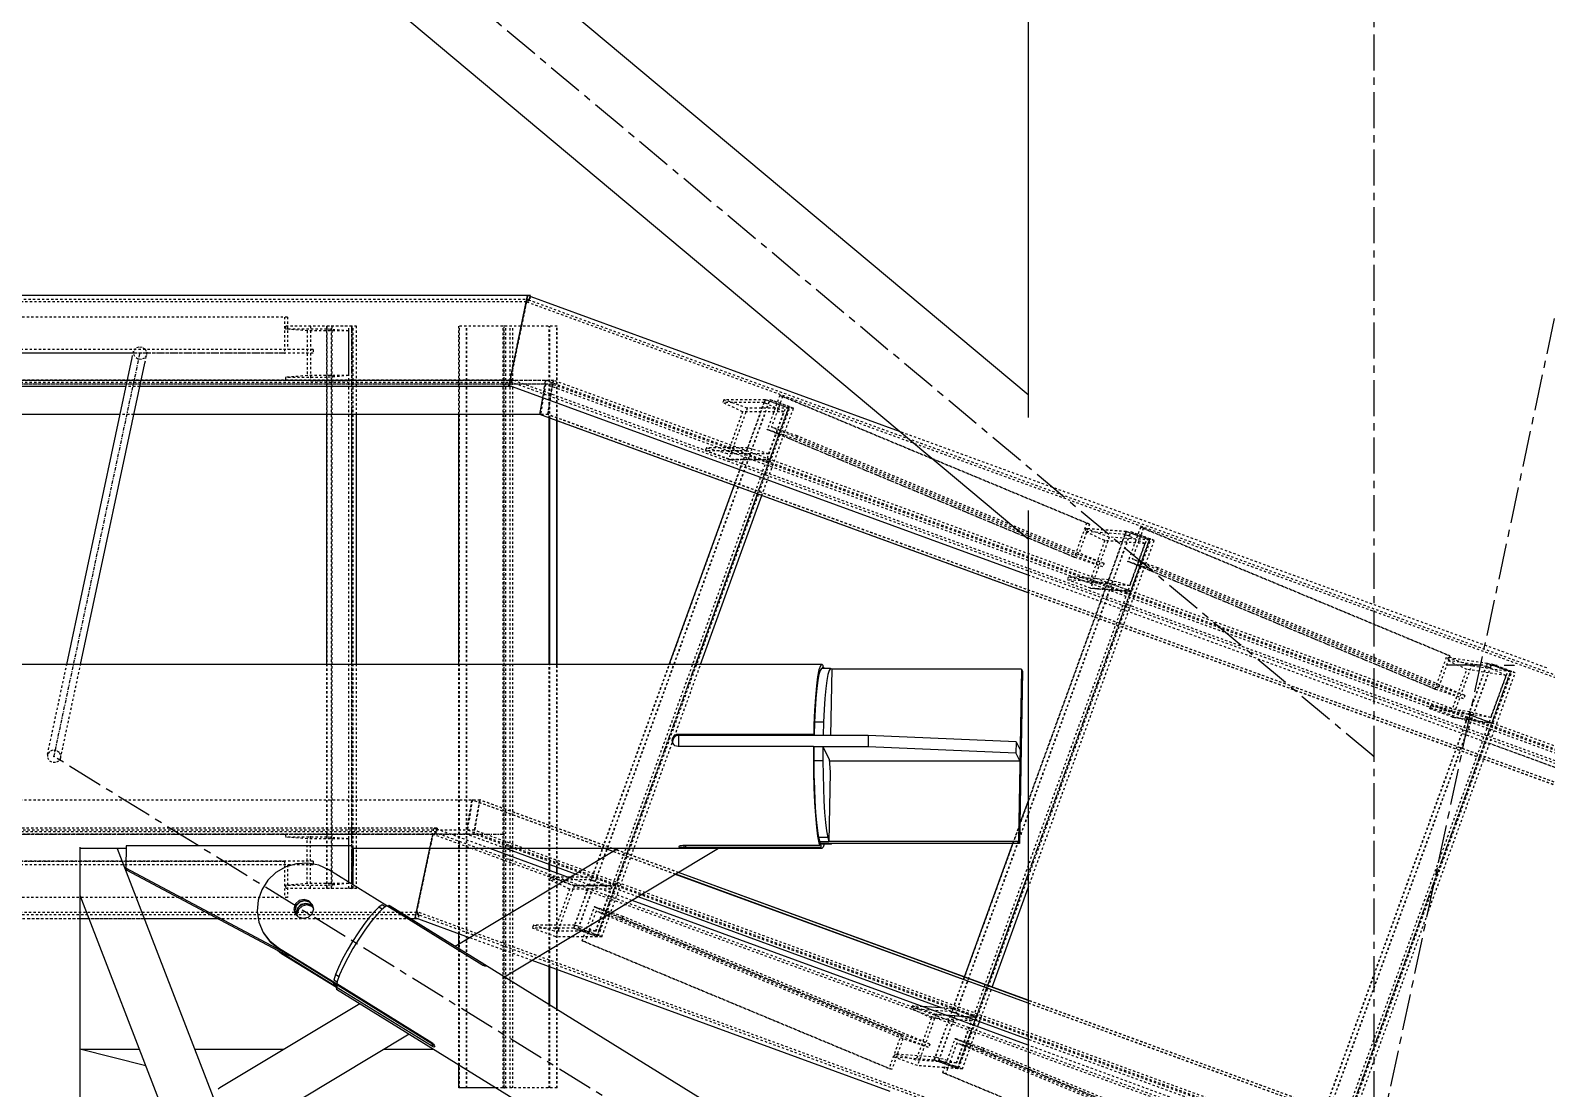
# Model space of a CAD drawing. Header units: millimetres. Extents: x 5143 to 30813, y 232 to 21408.
# Drawn here: x 11543.8 to 11878.1, y 17397 to 17630.4 of the extents above; entities that cross this region are included whole.
import ezdxf

# ---------------------------------------------------------------- set-up
doc = ezdxf.new("R2010")
doc.units = ezdxf.units.MM
doc.header["$LTSCALE"] = 0.25
for name, pattern in [('CENTER', [50.8, 31.75, -6.35, 6.35, -6.35]), ('XKITLINE00', [0]), ('XKITLINE02', [4, 2, -2]), ('XKITLINE03', [6, 3, -1, 1, -1])]:
    doc.linetypes.add(name, pattern=pattern)

msp = doc.modelspace()

# ---------------------------------------------------------------- linework, layer by layer
at = {"color": 8, "linetype": 'CENTER'}
for p, q in [((11840, 17470.27), (10096.38, 18930.27)), ((12015, 18200.27), (11840, 17380.27)), ((11840, 17654.86), (11840, 16010.75)), ((11856.09, 17490.51), (11870.92, 17490.38)), ((11840, 17290.27), (11549.01, 17470.27))]:
    msp.add_line(p, q, dxfattribs=at)
at = {"color": 8, "linetype": 'XKITLINE00'}
for p, q in [((11763.8, 17549.97), (10139.31, 18910.22)), ((11763.8, 17518.19), (10108.48, 18904.26)), ((11763.8, 17654.86), (11763.8, 17544.98)), ((11763.8, 17524.52), (11763.8, 17238.51)), ((11718.3, 17490.57), (10454.11, 17490.57)), ((11717.98, 17490.27), (11717.67, 17489.35)), ((11718.3, 17490.57), (11717.98, 17490.27)), ((11718.5, 17490.38), (11718.3, 17490.57)), ((11718.5, 17490.38), (11718.49, 17489.65)), ((11717.38, 17487.86), (11717.12, 17485.83)), ((11717.41, 17487.02), (11717.18, 17485.24)), ((11717.67, 17489.35), (11717.38, 17487.86)), ((11717.66, 17488.37), (11717.41, 17487.02)), ((11717.93, 17489.25), (11717.66, 17488.37)), ((11718.21, 17489.65), (11717.93, 17489.25)), ((11720.21, 17489.65), (11718.21, 17489.65)), ((11718.74, 17489.91), (11718.49, 17489.91)), ((11718.74, 17489.91), (11718.74, 17489.65)), ((11718.74, 17489.91), (11718.83, 17489.65)), ((11719.4, 17487.02), (11719.17, 17485.24)), ((11719.66, 17488.37), (11719.4, 17487.02)), ((11719.93, 17489.25), (11719.66, 17488.37)), ((11720.21, 17489.65), (11719.93, 17489.25)), ((11720.49, 17489.55), (11720.21, 17489.65)), ((11720.49, 17489.55), (11720.25, 17474.88)), ((11762.31, 17489.5), (11720.49, 17489.5)), ((11762.31, 17489.5), (11761.7, 17451.49)), ((11762.54, 17489.06), (11761.92, 17451.05)), ((11762.31, 17489.5), (11762.54, 17489.06)), ((11717.12, 17485.83), (11716.89, 17483.32)), ((11717.18, 17485.24), (11716.98, 17483.08)), ((11719.17, 17485.24), (11718.97, 17483.08)), ((11716.7, 17480.42), (11716.57, 17477.22)), ((11716.81, 17480.59), (11716.68, 17477.83)), ((11716.89, 17483.32), (11716.7, 17480.42)), ((11716.98, 17483.08), (11716.81, 17480.59)), ((11718.8, 17480.59), (11718.67, 17477.83)), ((11718.97, 17483.08), (11718.8, 17480.59)), ((11716.57, 17477.22), (11716.52, 17475.13)), ((11716.68, 17477.83), (11716.59, 17474.89)), ((11718.67, 17477.83), (11716.68, 17477.83)), ((11718.67, 17477.83), (11718.58, 17474.89)), ((11685.32, 17474.16), (11685.26, 17473.8)), ((11685.26, 17473.8), (11685.31, 17473.47)), ((11685.46, 17474.47), (11685.32, 17474.16)), ((11685.42, 17473.95), (11685.37, 17473.59)), ((11685.37, 17473.59), (11685.41, 17473.27)), ((11685.57, 17474.27), (11685.42, 17473.95)), ((11685.68, 17474.75), (11685.46, 17474.47)), ((11685.79, 17474.54), (11685.57, 17474.27)), ((11685.96, 17474.95), (11685.68, 17474.75)), ((11686.07, 17474.75), (11685.79, 17474.54)), ((11686.29, 17475.08), (11685.96, 17474.95)), ((11686.4, 17474.88), (11686.07, 17474.75)), ((11686.64, 17475.13), (11686.29, 17475.08)), ((11686.29, 17475.08), (11686.4, 17474.88)), ((11686.75, 17474.92), (11686.4, 17474.88)), ((11686.64, 17475.13), (11686.75, 17474.92)), ((11716.52, 17475.13), (11686.64, 17475.13)), ((11686.72, 17474.88), (11686.68, 17472.47)), ((11718.58, 17474.88), (11686.72, 17474.88)), ((11716.59, 17474.92), (11686.75, 17474.92)), ((11688.38, 17474.92), (11688.38, 17474.88)), ((11716.52, 17475.13), (11716.59, 17474.98)), ((11716.59, 17474.89), (11716.59, 17474.88)), ((11718.58, 17474.89), (11716.59, 17474.89)), ((11718.58, 17474.89), (11718.59, 17474.88)), ((11728.55, 17474.88), (11718.59, 17474.88)), ((11728.55, 17474.88), (11728.51, 17472.42)), ((11761.13, 17473.47), (11728.55, 17474.88)), ((11685.31, 17473.47), (11685.44, 17473.15)), ((11685.41, 17473.27), (11685.49, 17473.08)), ((11685.44, 17473.15), (11685.65, 17472.87)), ((11685.93, 17472.65), (11685.65, 17472.87)), ((11686.25, 17472.52), (11685.93, 17472.65)), ((11686.6, 17472.47), (11686.25, 17472.52)), ((11716.47, 17472.47), (11686.6, 17472.47)), ((11716.47, 17472.47), (11716.46, 17470.27)), ((11716.46, 17470.27), (11716.49, 17466.75)), ((11716.47, 17472.47), (11716.55, 17472.32)), ((11716.55, 17472.42), (11716.5, 17472.42)), ((11716.55, 17472.43), (11716.54, 17469.32)), ((11718.54, 17472.43), (11716.55, 17472.43)), ((11718.54, 17472.43), (11718.53, 17469.32)), ((11718.54, 17472.43), (11719.94, 17469.7)), ((11728.51, 17472.42), (11718.55, 17472.42)), ((11761.09, 17471.01), (11728.51, 17472.42)), ((11761.13, 17473.47), (11761.09, 17471.01)), ((11761.09, 17471.01), (11761.99, 17469.26)), ((11761.13, 17473.47), (11762.03, 17471.72)), ((11762.03, 17471.72), (11761.99, 17469.26)), ((11718.53, 17469.32), (11716.54, 17469.32)), ((11716.54, 17469.32), (11716.58, 17466.24)), ((11718.53, 17469.32), (11718.57, 17466.24)), ((11720.12, 17466.8), (11719.87, 17451.43)), ((11719.94, 17469.7), (11720.12, 17466.8)), ((11761.99, 17469.26), (11719.96, 17469.26)), ((11716.49, 17466.75), (11716.57, 17463.33)), ((11716.58, 17466.24), (11716.66, 17463.27)), ((11718.57, 17466.24), (11718.65, 17463.27)), ((11716.57, 17463.33), (11716.7, 17460.12)), ((11716.66, 17463.27), (11716.78, 17460.47)), ((11716.7, 17460.12), (11716.89, 17457.23)), ((11716.78, 17460.47), (11716.94, 17457.93)), ((11718.65, 17463.27), (11718.77, 17460.47)), ((11718.77, 17460.47), (11718.93, 17457.93)), ((11716.89, 17457.23), (11717.12, 17454.72)), ((11716.94, 17457.93), (11717.14, 17455.7)), ((11718.93, 17457.93), (11719.13, 17455.7)), ((11717.12, 17454.72), (11717.38, 17452.69)), ((11717.14, 17455.7), (11717.36, 17453.84)), ((11717.36, 17453.84), (11717.61, 17452.41)), ((11719.13, 17455.7), (11719.36, 17453.84)), ((11719.36, 17453.84), (11719.61, 17452.41)), ((11554.71, 17450.24), (11554.71, 17310.57)), ((11564.93, 17450.55), (11564.85, 17445.63)), ((11614.72, 17450.55), (11564.93, 17450.55)), ((11614.72, 17450.55), (11614.59, 17442.17)), ((11614.72, 17450.55), (11614.99, 17450.02)), ((11686.77, 17450.38), (11686.76, 17450.28)), ((11686.83, 17450.25), (11686.76, 17450.28)), ((11686.88, 17450.46), (11686.77, 17450.38)), ((11687, 17450.23), (11686.83, 17450.25)), ((11687.07, 17450.54), (11686.88, 17450.46)), ((11687.24, 17450.2), (11687, 17450.23)), ((11687.33, 17450.59), (11687.07, 17450.54)), ((11687.54, 17450.18), (11687.24, 17450.2)), ((11687.64, 17450.63), (11687.33, 17450.59)), ((11687.87, 17450.17), (11687.54, 17450.18)), ((11687.98, 17450.64), (11687.64, 17450.63)), ((11687.88, 17450.64), (11687.87, 17450.17)), ((11688.22, 17450.17), (11687.87, 17450.17)), ((11717.86, 17450.64), (11687.98, 17450.64)), ((11688.23, 17450.64), (11688.22, 17450.17)), ((11718.1, 17450.17), (11688.22, 17450.17)), ((11717.38, 17452.69), (11717.67, 17451.2)), ((11719.61, 17452.41), (11717.61, 17452.41)), ((11717.61, 17452.41), (11717.88, 17451.43)), ((11717.67, 17451.2), (11717.86, 17450.64)), ((11717.87, 17451.46), (11717.86, 17450.64)), ((11761.92, 17451.05), (11717.87, 17451.05)), ((11719.87, 17451.43), (11717.88, 17451.43)), ((11718.11, 17451.05), (11718.1, 17451)), ((11720.1, 17451), (11718.1, 17451)), ((11718.4, 17450.91), (11718.1, 17451)), ((11718.11, 17450.99), (11718.1, 17450.17)), ((11718.3, 17449.97), (11718.1, 17450.17)), ((11718.62, 17450.28), (11718.3, 17449.97)), ((11720.39, 17450.91), (11718.4, 17450.91)), ((11718.83, 17450.91), (11718.62, 17450.28)), ((11719.61, 17452.41), (11719.87, 17451.43)), ((11761.7, 17451.49), (11719.87, 17451.49)), ((11720.1, 17451.05), (11720.1, 17451)), ((11720.39, 17450.91), (11720.1, 17451)), ((11720.49, 17451.05), (11720.39, 17450.91)), ((11761.7, 17451.49), (11761.92, 17451.05)), ((11564.92, 17449.97), (11554.71, 17449.97)), ((11562.95, 17449.97), (11584.11, 17395.13)), ((11604.95, 17446.75), (11602.48, 17446.63)), ((11607.37, 17446.29), (11604.95, 17446.75)), ((11614.99, 17450.02), (11614.86, 17442)), ((11718.3, 17449.97), (11614.99, 17449.97)), ((11673.4, 17449.97), (11637.43, 17428.38)), ((11695.55, 17449.97), (11648.34, 17421.64)), ((11564.85, 17445.63), (11565.12, 17445.1)), ((11599.27, 17427.34), (11564.85, 17445.63)), ((11599.54, 17426.82), (11565.12, 17445.1)), ((11597.95, 17444.69), (11596.16, 17442.98)), ((11600.1, 17445.93), (11597.95, 17444.69)), ((11602.48, 17446.63), (11600.1, 17445.93)), ((11609.6, 17445.26), (11607.37, 17446.29)), ((11622.42, 17437.33), (11609.6, 17445.26)), ((11594.82, 17440.9), (11594.02, 17438.58)), ((11596.16, 17442.98), (11594.82, 17440.9)), ((11554.71, 17439.69), (11573.32, 17391.48)), ((11594.02, 17438.58), (11593.81, 17436.14)), ((11602.26, 17437.75), (11601.92, 17436.7)), ((11601.92, 17436.7), (11602.16, 17435.64)), ((11602.39, 17437.49), (11602.05, 17436.44)), ((11602.4, 17437.35), (11602.1, 17436.29)), ((11603.08, 17438.5), (11602.26, 17437.75)), ((11602.67, 17436.82), (11602.36, 17435.77)), ((11603.21, 17438.24), (11602.39, 17437.49)), ((11603.2, 17438.12), (11602.4, 17437.35)), ((11602.75, 17436.79), (11602.41, 17435.74)), ((11603.46, 17437.6), (11602.67, 17436.82)), ((11603.57, 17437.54), (11602.75, 17436.79)), ((11603.7, 17437.28), (11602.88, 17436.53)), ((11604.16, 17438.75), (11603.08, 17438.5)), ((11604.27, 17438.41), (11603.2, 17438.12)), ((11604.29, 17438.49), (11603.21, 17438.24)), ((11604.54, 17437.88), (11603.46, 17437.6)), ((11604.65, 17437.79), (11603.57, 17437.54)), ((11604.78, 17437.53), (11603.7, 17437.28)), ((11605.22, 17438.44), (11604.16, 17438.75)), ((11605.34, 17438.12), (11604.27, 17438.41)), ((11605.35, 17438.18), (11604.29, 17438.49)), ((11605.61, 17437.6), (11604.54, 17437.88)), ((11605.71, 17437.48), (11604.65, 17437.79)), ((11605.84, 17437.22), (11604.78, 17437.53)), ((11605.22, 17438.44), (11605.96, 17437.64)), ((11605.34, 17438.12), (11606, 17437.45)), ((11605.35, 17438.18), (11606, 17437.48)), ((11605.61, 17437.6), (11606.08, 17437.13)), ((11605.71, 17437.48), (11606.09, 17437.07)), ((11605.84, 17437.22), (11606.12, 17436.91)), ((11605.96, 17437.64), (11606.2, 17436.57)), ((11620.63, 17437.04), (11619.67, 17436.12)), ((11621.37, 17437.54), (11620.63, 17437.04)), ((11621.36, 17436.59), (11620.63, 17437.04)), ((11622.08, 17437.18), (11621.19, 17436.45)), ((11622.02, 17437.14), (11621.37, 17437.54)), ((11622.4, 17437.32), (11622.08, 17437.18)), ((11643.35, 17424.35), (11622.4, 17437.32)), ((11622.42, 17437.33), (11622.41, 17437.31)), ((11622.42, 17437.33), (11622.44, 17437.29)), ((11622.8, 17437.41), (11622.64, 17437.17)), ((11643.76, 17424.45), (11622.8, 17437.41)), ((11623.09, 17437.26), (11622.8, 17437.41)), ((11742.92, 17363.13), (11623.09, 17437.26)), ((11593.81, 17436.14), (11594.19, 17433.73)), ((11594.19, 17433.73), (11595.14, 17431.49)), ((11602.05, 17436.44), (11602.26, 17435.53)), ((11602.1, 17436.29), (11602.3, 17435.48)), ((11602.16, 17435.64), (11602.9, 17434.84)), ((11602.36, 17435.77), (11602.49, 17435.28)), ((11602.41, 17435.74), (11602.52, 17435.25)), ((11602.88, 17436.53), (11602.55, 17435.48)), ((11602.55, 17435.48), (11602.62, 17435.14)), ((11603.96, 17434.52), (11602.9, 17434.84)), ((11605.04, 17434.77), (11603.96, 17434.52)), ((11605.86, 17435.52), (11605.04, 17434.77)), ((11606.2, 17436.57), (11605.86, 17435.52)), ((11618.55, 17434.84), (11617.32, 17433.24)), ((11618.87, 17433.79), (11617.55, 17432)), ((11619.67, 17436.12), (11618.55, 17434.84)), ((11620.1, 17435.3), (11618.87, 17433.79)), ((11621.19, 17436.45), (11620.1, 17435.3)), ((11595.14, 17431.49), (11595.27, 17431.23)), ((11595.14, 17431.49), (11596.61, 17429.55)), ((11595.27, 17431.23), (11596.75, 17429.28)), ((11616.05, 17431.42), (11614.79, 17429.46)), ((11617.32, 17433.24), (11616.05, 17431.42)), ((11617.55, 17432), (11616.22, 17430.01)), ((11596.61, 17429.55), (11596.75, 17429.28)), ((11598.52, 17428.02), (11596.61, 17429.55)), ((11598.65, 17427.76), (11596.75, 17429.28)), ((11599.14, 17426.79), (11598.3, 17427.48)), ((11598.52, 17428.02), (11598.65, 17427.76)), ((11611.34, 17420.08), (11598.52, 17428.02)), ((11632.43, 17406.86), (11598.65, 17427.76)), ((11599.01, 17427.06), (11598.87, 17427.17)), ((11599.01, 17427.06), (11599.14, 17426.79)), ((11610.66, 17419.85), (11599.01, 17427.06)), ((11611.27, 17419.3), (11599.14, 17426.79)), ((11599.27, 17427.34), (11599.54, 17426.82)), ((11599.42, 17427.28), (11599.27, 17427.34)), ((11601.27, 17426.14), (11599.54, 17426.82)), ((11613.61, 17427.46), (11612.56, 17425.52)), ((11614.79, 17429.46), (11613.61, 17427.46)), ((11614.93, 17427.92), (11613.76, 17425.84)), ((11616.22, 17430.01), (11614.93, 17427.92)), ((11611.7, 17423.73), (11611.07, 17422.18)), ((11612.56, 17425.52), (11611.7, 17423.73)), ((11612.76, 17423.88), (11611.98, 17422.12)), ((11613.76, 17425.84), (11612.76, 17423.88)), ((11643.59, 17424.22), (11643.35, 17424.35)), ((11643.82, 17424.12), (11643.59, 17424.22)), ((11643.75, 17424.44), (11643.61, 17424.21)), ((11643.97, 17424.32), (11643.76, 17424.45)), ((11644.03, 17424.04), (11643.82, 17424.12)), ((11643.97, 17424.31), (11643.84, 17424.11)), ((11644.15, 17424.2), (11643.97, 17424.32)), ((11644.2, 17424.01), (11644.03, 17424.04)), ((11644.28, 17424.12), (11644.15, 17424.2)), ((11644.3, 17424.01), (11644.2, 17424.01)), ((11644.33, 17424.09), (11644.28, 17424.12)), ((11644.34, 17424.07), (11644.3, 17424.01)), ((11610.65, 17420.32), (11610.61, 17420.26)), ((11610.61, 17420.26), (11610.62, 17419.98)), ((11611.44, 17419.74), (11610.61, 17420.26)), ((11610.62, 17419.98), (11610.68, 17419.78)), ((11611.32, 17419.55), (11610.62, 17419.98)), ((11611.07, 17422.18), (11610.7, 17420.94)), ((11611.43, 17420.49), (11610.7, 17420.94)), ((11611.83, 17421.71), (11611.07, 17422.18)), ((11611.37, 17420.12), (11611.34, 17420.08)), ((11611.34, 17420.08), (11611.41, 17419.96)), ((11611.47, 17420.67), (11611.35, 17420.13)), ((11632.31, 17407.16), (11611.35, 17420.13)), ((11611.44, 17420.07), (11611.41, 17419.96)), ((11611.98, 17422.12), (11611.47, 17420.67)), ((11610.68, 17419.78), (11610.79, 17419.65)), ((11611.26, 17419.36), (11610.79, 17419.65)), ((11611.49, 17419.8), (11611.25, 17419.44)), ((11611.25, 17419.44), (11611.31, 17418.93)), ((11632.21, 17406.48), (11611.25, 17419.44)), ((11731.14, 17344.8), (11611.31, 17418.93)), ((11632.36, 17407), (11611.41, 17419.96)), ((11611.49, 17419.8), (11611.44, 17419.74)), ((11616.41, 17415.77), (11585.55, 17397.24)), ((11627.32, 17409.02), (11593.77, 17388.88)), ((11632.48, 17406.9), (11632.21, 17406.48)), ((11632.52, 17407.01), (11632.31, 17407.16)), ((11632.4, 17407.1), (11632.36, 17407)), ((11632.36, 17407), (11632.43, 17406.86)), ((11632.53, 17407.01), (11632.43, 17406.86)), ((11632.7, 17406.77), (11632.43, 17406.35)), ((11632.48, 17406.9), (11632.46, 17406.9)), ((11632.7, 17406.77), (11632.48, 17406.9)), ((11632.71, 17406.83), (11632.52, 17407.01)), ((11632.79, 17406.73), (11632.7, 17406.77)), ((11632.71, 17406.83), (11632.85, 17406.64)), ((11632.85, 17406.64), (11632.93, 17406.47)), ((11569.24, 17402.04), (11554.71, 17405.76)), ((11567.84, 17405.67), (11555.03, 17405.67)), ((11599.6, 17405.67), (11580.05, 17405.67)), ((11632.73, 17405.67), (11621.75, 17405.67)), ((11632.43, 17406.35), (11632.21, 17406.48)), ((11632.62, 17406.26), (11632.43, 17406.35)), ((11632.77, 17406.21), (11632.62, 17406.26)), ((11632.85, 17406.22), (11632.77, 17406.21)), ((11632.88, 17406.23), (11632.85, 17406.22)), ((11632.94, 17406.33), (11632.88, 17406.23)), ((11632.93, 17406.47), (11632.94, 17406.33)), ((11585.55, 17397.24), (11585.2, 17396.93))]:
    msp.add_line(p, q, dxfattribs=at)
at = {"color": 7, "linetype": 'XKITLINE00'}
for p, q in [((11653.38, 17571.87), (10481.36, 17571.87)), ((11653.41, 17571.88), (11649.3, 17552.09)), ((11651.26, 17561.52), (11653.38, 17571.87)), ((11653.41, 17571.87), (11653.38, 17571.87)), ((11735.47, 17541.91), (11653.41, 17571.88)), ((11654.04, 17571.87), (11653.43, 17571.87)), ((11653.99, 17571.67), (11654.04, 17571.87)), ((11551.82, 17490.57), (11566.24, 17558.15)), ((11554.86, 17490.57), (11569.04, 17557.01)), ((11564.9, 17551.87), (11276.97, 17551.87)), ((11649.89, 17551.87), (11567.94, 17551.87)), ((11649.28, 17551.87), (11649.32, 17552.08)), ((11763.8, 17510.27), (11649.3, 17552.09)), ((11656.16, 17545.64), (11656.76, 17549.36)), ((11563.58, 17545.67), (11275.65, 17545.67)), ((11656.17, 17545.67), (11566.62, 17545.67)), ((11609.16, 17490.57), (11609.16, 17545.67)), ((11614.64, 17490.57), (11614.64, 17545.67)), ((11615.73, 17490.57), (11615.73, 17545.67)), ((11638.29, 17490.57), (11638.29, 17545.67)), ((11763.8, 17506.33), (11656.16, 17545.64)), ((11658.21, 17490.57), (11658.21, 17544.89)), ((11658.3, 17490.57), (11658.3, 17544.86)), ((11659.85, 17490.57), (11659.85, 17544.29)), ((11659.94, 17490.57), (11659.94, 17544.26)), ((11684.66, 17490.57), (11698.95, 17530.01)), ((11690.49, 17490.57), (11704.1, 17528.13)), ((11691.58, 17490.57), (11705.06, 17527.78)), ((11761.99, 17455.39), (11763.8, 17460.35)), ((11749.75, 17421.66), (11760.42, 17451.05)), ((11628.63, 17434.71), (11631.86, 17449.97)), ((11631.28, 17447.23), (11631.85, 17449.97)), ((11662.7, 17443.55), (11645.12, 17449.97)), ((11664.02, 17444.34), (11648.61, 17449.97)), ((11672.28, 17449.3), (11670.45, 17449.97)), ((11672.31, 17449.32), (11670.52, 17449.97)), ((11672.94, 17449.7), (11672.19, 17449.97)), ((11672.97, 17449.72), (11672.26, 17449.97)), ((11658.21, 17445.19), (11658.21, 17446.47)), ((11658.3, 17445.16), (11658.3, 17446.43)), ((11659.85, 17444.59), (11659.85, 17445.87)), ((11659.94, 17444.56), (11659.94, 17445.83)), ((11662.93, 17443.69), (11662.33, 17443.69)), ((11763.8, 17415.86), (11686.05, 17444.27)), ((11763.8, 17415.89), (11686.08, 17444.29)), ((11763.8, 17416.5), (11686.71, 17444.67)), ((11763.8, 17416.53), (11686.74, 17444.68)), ((11754.89, 17419.78), (11763.8, 17444.3)), ((11755.86, 17419.43), (11763.8, 17441.29)), ((11763.8, 17406.6), (11676.47, 17438.52)), ((11744.9, 17414.78), (11677.79, 17439.31)), ((11556.72, 17434.47), (11554.71, 17434.47)), ((11585.12, 17434.47), (11568.93, 17434.47)), ((11629.27, 17434.47), (11627.59, 17434.47)), ((11628.62, 17434.47), (11628.66, 17434.7)), ((11640.65, 17430.32), (11628.63, 17434.71)), ((11638.29, 17428.9), (11638.29, 17431.18)), ((11733.38, 17396.42), (11654.42, 17425.28)), ((11658.21, 17415.53), (11658.21, 17423.9)), ((11658.3, 17415.48), (11658.3, 17423.87)), ((11659.85, 17414.52), (11659.85, 17423.3)), ((11659.94, 17414.47), (11659.94, 17423.27)), ((11745.41, 17414.75), (11740.52, 17415.11)), ((11750.56, 17412.87), (11745.67, 17413.23)), ((11763.8, 17407.88), (11750.51, 17412.73)), ((11751.71, 17411.02), (11752.12, 17412.15)), ((11751.71, 17411.02), (11752.12, 17412.15)), ((11752.67, 17410.67), (11753.08, 17411.79)), ((11638.29, 17397.18), (11638.29, 17402.24)), ((11646.46, 17397.18), (11638.29, 17397.18))]:
    msp.add_line(p, q, dxfattribs=at)
at = {"color": 3, "linetype": 'XKITLINE02'}
for p, q in [((11653.17, 17570.49), (10481.46, 17570.49)), ((11653.86, 17571.02), (10482.26, 17571.02)), ((11653.17, 17570.49), (11649.64, 17553.26)), ((11653.2, 17570.49), (11649.65, 17553.43)), ((11653.86, 17571.02), (11653.17, 17570.49)), ((11653.84, 17570.82), (11653.2, 17570.49)), ((11907.41, 17477.64), (11653.2, 17570.49)), ((11653.43, 17571.87), (11653.38, 17571.87)), ((11653.43, 17571.87), (11653.41, 17571.87)), ((11654.02, 17571.66), (11653.84, 17570.82)), ((11907.74, 17478.08), (11653.84, 17570.82)), ((11653.86, 17571.02), (11653.99, 17571.67)), ((11600.49, 17567.16), (11512.32, 17567.16)), ((11599.86, 17567.16), (11599.86, 17559.16)), ((11600.49, 17567.16), (11600.49, 17559.96)), ((11614.64, 17565.17), (11600.07, 17565.17)), ((11600.07, 17565.17), (11600.07, 17564.49)), ((11604.85, 17564.11), (11600.07, 17564.49)), ((11609.16, 17564.49), (11600.07, 17564.49)), ((11604.85, 17564.11), (11604.85, 17554.24)), ((11613.94, 17564.11), (11604.85, 17564.11)), ((11605.55, 17565.17), (11605.55, 17553.17)), ((11609.16, 17545.67), (11609.16, 17565.17)), ((11615.73, 17565.17), (11609.16, 17565.17)), ((11609.16, 17565.17), (11609.16, 17564.49)), ((11613.94, 17564.11), (11609.16, 17564.49)), ((11609.23, 17441.17), (11609.23, 17565.17)), ((11610.19, 17441.17), (11610.19, 17565.17)), ((11610.26, 17565.17), (11610.26, 17441.17)), ((11613.94, 17564.11), (11613.94, 17554.24)), ((11614.04, 17441.17), (11614.04, 17565.17)), ((11614.64, 17545.67), (11614.64, 17565.17)), ((11614.64, 17565.17), (11614.64, 17553.17)), ((11614.94, 17441.17), (11614.94, 17565.17)), ((11615.73, 17545.67), (11615.73, 17565.17)), ((11659.94, 17565.17), (11638.29, 17565.17)), ((11638.29, 17545.67), (11638.29, 17565.17)), ((11638.38, 17397.18), (11638.38, 17565.17)), ((11639.93, 17397.18), (11639.93, 17565.17)), ((11640.02, 17397.18), (11640.02, 17565.17)), ((11648.02, 17397.18), (11648.02, 17565.17)), ((11648.66, 17397.18), (11648.66, 17565.17)), ((11649.56, 17397.18), (11649.56, 17565.17)), ((11650.21, 17397.18), (11650.21, 17565.17)), ((11658.21, 17544.89), (11658.21, 17565.17)), ((11658.3, 17544.86), (11658.3, 17565.17)), ((11659.85, 17544.29), (11659.85, 17565.17)), ((11659.94, 17544.26), (11659.94, 17565.17)), ((11567.68, 17560.54), (11566.99, 17560.24)), ((11568.45, 17560.47), (11567.68, 17560.54)), ((11569.1, 17560.05), (11568.45, 17560.47)), ((11649.32, 17552.08), (11651.26, 17561.52)), ((11606.14, 17559.16), (11512.32, 17559.16)), ((11566.76, 17559.16), (11512.32, 17559.16)), ((11606.14, 17559.96), (11512.95, 17559.96)), ((11566.24, 17558.15), (11566.56, 17559.66)), ((11566.56, 17559.66), (11566.52, 17558.95)), ((11566.52, 17558.95), (11566.86, 17558.3)), ((11566.99, 17560.24), (11566.56, 17559.66)), ((11567.51, 17557.88), (11566.86, 17558.3)), ((11568.28, 17557.81), (11567.51, 17557.88)), ((11568.97, 17558.11), (11568.28, 17557.81)), ((11569.4, 17558.69), (11568.97, 17558.11)), ((11569.04, 17557.01), (11569.4, 17558.69)), ((11569.1, 17560.05), (11569.45, 17559.4)), ((11569.45, 17559.4), (11569.4, 17558.69)), ((11606.14, 17559.96), (11606.14, 17559.16)), ((11604.85, 17554.24), (11600.07, 17553.85)), ((11600.07, 17553.85), (11600.07, 17553.17)), ((11609.16, 17553.85), (11600.07, 17553.85)), ((11613.94, 17554.24), (11604.85, 17554.24)), ((11613.94, 17554.24), (11609.16, 17553.85)), ((11609.16, 17553.85), (11609.16, 17553.17)), ((11567.94, 17551.87), (10481.36, 17551.87)), ((11649.64, 17553.26), (10481.46, 17553.26)), ((11650.11, 17552.72), (10482.26, 17552.72)), ((11659.14, 17553.17), (10492, 17553.17)), ((11657.38, 17553.17), (10492, 17553.17)), ((11658.89, 17552.32), (10492.13, 17552.32)), ((11657.24, 17552.32), (10492.13, 17552.32)), ((11567.94, 17551.87), (11564.9, 17551.87)), ((11614.64, 17553.17), (11600.07, 17553.17)), ((11649.64, 17553.26), (11650.11, 17552.72)), ((11904.49, 17460.36), (11649.65, 17553.43)), ((11649.65, 17553.43), (11650.08, 17552.71)), ((11649.93, 17551.87), (11649.89, 17551.87)), ((11649.93, 17551.87), (11649.89, 17551.87)), ((11650.08, 17552.71), (11649.91, 17551.87)), ((11650.11, 17552.72), (11649.93, 17551.87)), ((11904.64, 17459.73), (11650.08, 17552.71)), ((11656.2, 17545.67), (11657.41, 17553.17)), ((11657.36, 17552.32), (11656.24, 17545.64)), ((11657.39, 17552.32), (11656.27, 17545.67)), ((11656.76, 17549.36), (11657.38, 17553.17)), ((11658.86, 17552.35), (11657.36, 17552.32)), ((11912.26, 17459.24), (11657.36, 17552.32)), ((11659.12, 17553.2), (11657.38, 17553.17)), ((11912.38, 17460.06), (11657.38, 17553.17)), ((11658.86, 17552.35), (11657.83, 17545.67)), ((11658.89, 17552.32), (11657.86, 17545.67)), ((11657.9, 17545.67), (11659.12, 17553.2)), ((11657.93, 17545.67), (11659.14, 17553.17)), ((11913.25, 17459.45), (11658.86, 17552.35)), ((11913.53, 17460.3), (11659.12, 17553.2)), ((11663.64, 17432.41), (11705.87, 17548.93)), ((11664.6, 17432.41), (11706.84, 17548.93)), ((11664.67, 17432.41), (11706.9, 17548.93)), ((11668.16, 17430.77), (11710.4, 17547.29)), ((11669.06, 17430.77), (11711.3, 17547.29)), ((11696.72, 17548.93), (11696.48, 17548.29)), ((11700.84, 17546.29), (11696.48, 17548.29)), ((11705.58, 17548.29), (11696.48, 17548.29)), ((11701.86, 17547.05), (11696.72, 17548.93)), ((11705.81, 17548.93), (11696.72, 17548.93)), ((11701.86, 17547.05), (11697.78, 17535.78)), ((11698.95, 17530.01), (11705.81, 17548.93)), ((11710.96, 17547.05), (11701.86, 17547.05)), ((11704.1, 17528.13), (11710.96, 17547.05)), ((11705.06, 17527.78), (11712.05, 17547.05)), ((11705.81, 17548.93), (11705.58, 17548.29)), ((11709.94, 17546.29), (11705.58, 17548.29)), ((11710.96, 17547.05), (11705.81, 17548.93)), ((11705.87, 17548.93), (11705.81, 17548.93)), ((11710.96, 17547.05), (11705.81, 17548.93)), ((11710.4, 17547.29), (11705.87, 17548.93)), ((11709.03, 17549.85), (11706.3, 17542.34)), ((11711.3, 17547.29), (11706.84, 17548.93)), ((11706.9, 17548.93), (11706.84, 17548.93)), ((11706.87, 17535.78), (11710.96, 17547.05)), ((11712.05, 17547.05), (11706.9, 17548.93)), ((11709.66, 17549.64), (11707.2, 17542.87)), ((11776.69, 17521.71), (11709.03, 17549.85)), ((11709.66, 17549.64), (11709.03, 17549.85)), ((11777.32, 17521.5), (11709.66, 17549.64)), ((11711.3, 17547.29), (11710.4, 17547.29)), ((11712.05, 17547.05), (11710.96, 17547.05)), ((11566.62, 17545.67), (11563.58, 17545.67)), ((11656.24, 17545.64), (11656.16, 17545.64)), ((11656.2, 17545.67), (11656.17, 17545.67)), ((11657.93, 17545.67), (11656.17, 17545.67)), ((11656.27, 17545.67), (11656.2, 17545.67)), ((11910.64, 17452.74), (11656.24, 17545.64)), ((11657.9, 17545.67), (11657.83, 17545.67)), ((11911.7, 17452.96), (11657.83, 17545.67)), ((11657.93, 17545.67), (11657.86, 17545.67)), ((11911.75, 17452.97), (11657.9, 17545.67)), ((11700.84, 17546.29), (11697.48, 17537.01)), ((11709.94, 17546.29), (11700.84, 17546.29)), ((11706.58, 17537.01), (11709.94, 17546.29)), ((11773.97, 17514.2), (11706.3, 17542.34)), ((11712.6, 17540.2), (11706.3, 17542.34)), ((11774.87, 17514.73), (11707.2, 17542.87)), ((11712.87, 17540.95), (11707.2, 17542.87)), ((11712.87, 17540.95), (11712.6, 17540.2)), ((11780.54, 17512.81), (11712.87, 17540.95)), ((11878.14, 17489.8), (11735.47, 17541.91)), ((11692.86, 17538.3), (11692.63, 17537.66)), ((11697.78, 17535.78), (11692.63, 17537.66)), ((11701.72, 17537.66), (11692.63, 17537.66)), ((11697.48, 17537.01), (11692.86, 17538.3)), ((11701.95, 17538.3), (11692.86, 17538.3)), ((11706.58, 17537.01), (11697.48, 17537.01)), ((11701.95, 17538.3), (11701.72, 17537.66)), ((11706.87, 17535.78), (11701.72, 17537.66)), ((11706.58, 17537.01), (11701.95, 17538.3)), ((11780.26, 17512.06), (11712.6, 17540.2)), ((11706.87, 17535.78), (11697.78, 17535.78)), ((11776.69, 17521.71), (11773.97, 17514.2)), ((11777.32, 17521.5), (11774.87, 17514.73)), ((11776.55, 17520.51), (11776.32, 17519.88)), ((11781.69, 17518.63), (11776.55, 17520.51)), ((11785.4, 17519.86), (11776.55, 17520.51)), ((11777.32, 17521.5), (11776.69, 17521.71)), ((11788.57, 17520.78), (11785.84, 17513.26)), ((11789.2, 17520.57), (11786.75, 17513.8)), ((11856.24, 17492.64), (11788.57, 17520.78)), ((11789.2, 17520.57), (11788.57, 17520.78)), ((11856.87, 17492.43), (11789.2, 17520.57)), ((11743.15, 17403.33), (11785.46, 17519.85)), ((11744.09, 17403.26), (11786.41, 17519.78)), ((11744.15, 17403.26), (11786.47, 17519.78)), ((11747.68, 17401.69), (11789.99, 17518.21)), ((11748.55, 17401.63), (11790.86, 17518.15)), ((11763.8, 17460.35), (11785.4, 17519.86)), ((11763.8, 17444.3), (11790.55, 17517.98)), ((11763.8, 17441.29), (11791.61, 17517.9)), ((11780.68, 17517.87), (11776.32, 17519.88)), ((11785.17, 17519.22), (11776.32, 17519.88)), ((11780.68, 17517.87), (11777.31, 17508.6)), ((11781.69, 17518.63), (11777.6, 17507.36)), ((11789.53, 17517.22), (11780.68, 17517.87)), ((11790.55, 17517.98), (11781.69, 17518.63)), ((11785.4, 17519.86), (11785.17, 17519.22)), ((11789.53, 17517.22), (11785.17, 17519.22)), ((11790.55, 17517.98), (11785.4, 17519.86)), ((11785.46, 17519.85), (11785.4, 17519.86)), ((11790.55, 17517.98), (11785.4, 17519.86)), ((11789.99, 17518.21), (11785.46, 17519.85)), ((11789.53, 17517.22), (11786.16, 17507.94)), ((11790.86, 17518.15), (11786.41, 17519.78)), ((11786.47, 17519.78), (11786.41, 17519.78)), ((11786.46, 17506.7), (11790.55, 17517.98)), ((11791.61, 17517.9), (11786.47, 17519.78)), ((11790.86, 17518.15), (11789.99, 17518.21)), ((11791.61, 17517.9), (11790.55, 17517.98)), ((11780.26, 17512.06), (11773.97, 17514.2)), ((11780.54, 17512.81), (11774.87, 17514.73)), ((11854.41, 17485.66), (11786.75, 17513.8)), ((11792.41, 17511.88), (11786.75, 17513.8)), ((11904.22, 17458.98), (11763.8, 17510.27)), ((11780.54, 17512.81), (11780.26, 17512.06)), ((11853.51, 17485.12), (11785.84, 17513.26)), ((11792.14, 17511.13), (11785.84, 17513.26)), ((11792.41, 17511.88), (11792.14, 17511.13)), ((11859.81, 17482.99), (11792.14, 17511.13)), ((11860.08, 17483.74), (11792.41, 17511.88)), ((11772.68, 17509.88), (11772.45, 17509.24)), ((11777.6, 17507.36), (11772.45, 17509.24)), ((11781.31, 17508.58), (11772.45, 17509.24)), ((11777.31, 17508.6), (11772.68, 17509.88)), ((11781.54, 17509.22), (11772.68, 17509.88)), ((11786.16, 17507.94), (11777.31, 17508.6)), ((11786.46, 17506.7), (11777.6, 17507.36)), ((11781.54, 17509.22), (11781.31, 17508.58)), ((11786.46, 17506.7), (11781.31, 17508.58)), ((11786.16, 17507.94), (11781.54, 17509.22)), ((11910.59, 17452.73), (11763.8, 17506.33)), ((11547.58, 17470.76), (11551.82, 17490.57)), ((11550.42, 17469.79), (11554.86, 17490.57)), ((11609.16, 17441.17), (11609.16, 17490.57)), ((11614.64, 17441.17), (11614.64, 17490.57)), ((11615.73, 17441.17), (11615.73, 17490.57)), ((11638.29, 17431.18), (11638.29, 17490.57)), ((11658.21, 17446.47), (11658.21, 17490.57)), ((11658.3, 17446.43), (11658.3, 17490.57)), ((11659.85, 17445.87), (11659.85, 17490.57)), ((11659.94, 17445.83), (11659.94, 17490.57)), ((11663.58, 17432.41), (11684.66, 17490.57)), ((11668.72, 17430.53), (11690.49, 17490.57)), ((11669.81, 17430.53), (11691.58, 17490.57)), ((11822.64, 17374.27), (11865.03, 17490.78)), ((11822.7, 17374.26), (11865.09, 17490.77)), ((11823.61, 17374.12), (11866, 17490.63)), ((11823.67, 17374.11), (11866.06, 17490.62)), ((11853.51, 17485.12), (11856.24, 17492.64)), ((11854.41, 17485.66), (11856.87, 17492.43)), ((11856.41, 17492.09), (11856.18, 17491.45)), ((11860.54, 17489.45), (11856.18, 17491.45)), ((11864.79, 17490.14), (11856.18, 17491.45)), ((11856.87, 17492.43), (11856.24, 17492.64)), ((11861.56, 17490.21), (11856.41, 17492.09)), ((11865.03, 17490.78), (11856.41, 17492.09)), ((11857.45, 17478.93), (11861.56, 17490.21)), ((11870.17, 17488.9), (11861.56, 17490.21)), ((11865.03, 17490.78), (11864.79, 17490.14)), ((11870.17, 17488.9), (11865.03, 17490.78)), ((11865.09, 17490.77), (11865.03, 17490.78)), ((11870.17, 17488.9), (11865.03, 17490.78)), ((11869.61, 17489.12), (11865.09, 17490.77)), ((11870.46, 17488.99), (11866, 17490.63)), ((11866.06, 17490.62), (11866, 17490.63)), ((11871.21, 17488.74), (11866.06, 17490.62)), ((11827.22, 17372.61), (11869.61, 17489.12)), ((11827.79, 17372.39), (11870.17, 17488.9)), ((11828.07, 17372.48), (11870.46, 17488.99)), ((11828.82, 17372.23), (11871.21, 17488.74)), ((11857.16, 17480.17), (11860.54, 17489.45)), ((11869.15, 17488.14), (11860.54, 17489.45)), ((11869.15, 17488.14), (11864.79, 17490.14)), ((11869.15, 17488.14), (11865.78, 17478.86)), ((11866.07, 17477.62), (11870.17, 17488.9)), ((11870.46, 17488.99), (11869.61, 17489.12)), ((11871.21, 17488.74), (11870.17, 17488.9)), ((11859.81, 17482.99), (11853.51, 17485.12)), ((11860.08, 17483.74), (11854.41, 17485.66)), ((11860.08, 17483.74), (11859.81, 17482.99)), ((11852.54, 17481.45), (11852.31, 17480.82)), ((11857.45, 17478.93), (11852.31, 17480.82)), ((11860.92, 17479.5), (11852.31, 17480.82)), ((11857.16, 17480.17), (11852.54, 17481.45)), ((11861.16, 17480.14), (11852.54, 17481.45)), ((11865.78, 17478.86), (11857.16, 17480.17)), ((11866.07, 17477.62), (11857.45, 17478.93)), ((11861.16, 17480.14), (11860.92, 17479.5)), ((11866.07, 17477.62), (11860.92, 17479.5)), ((11865.78, 17478.86), (11861.16, 17480.14)), ((11547.58, 17470.76), (11547.54, 17470.05)), ((11548.01, 17471.34), (11547.58, 17470.76)), ((11548.7, 17471.64), (11548.01, 17471.34)), ((11549.47, 17471.57), (11548.7, 17471.64)), ((11550.12, 17471.15), (11549.47, 17471.57)), ((11550.12, 17471.15), (11550.47, 17470.5)), ((11550.47, 17470.5), (11550.42, 17469.79)), ((11904.5, 17458.88), (11865, 17473.31)), ((11547.54, 17470.05), (11547.88, 17469.4)), ((11548.53, 17468.98), (11547.88, 17469.4)), ((11549.3, 17468.91), (11548.53, 17468.98)), ((11550, 17469.21), (11549.3, 17468.91)), ((11550.42, 17469.79), (11550, 17469.21)), ((11642.97, 17460.67), (10492, 17460.67)), ((11639.86, 17453.17), (11641.17, 17460.67)), ((11641.17, 17460.67), (11639.87, 17453.17)), ((11641.25, 17460.67), (11640.14, 17454.02)), ((11641.24, 17460.67), (11640.14, 17454.02)), ((11670.45, 17449.97), (11641.17, 17460.67)), ((11641.24, 17460.67), (11641.17, 17460.67)), ((11670.52, 17449.97), (11641.24, 17460.67)), ((11641.67, 17453.17), (11642.97, 17460.68)), ((11641.67, 17453.17), (11642.97, 17460.67)), ((11641.69, 17454.02), (11642.89, 17460.68)), ((11641.69, 17454.02), (11642.9, 17460.67)), ((11672.19, 17449.97), (11642.89, 17460.68)), ((11642.97, 17460.68), (11642.89, 17460.68)), ((11672.26, 17449.97), (11642.97, 17460.68)), ((11641.69, 17454.02), (10492.13, 17454.02)), ((11633.47, 17454.47), (10703.06, 17454.47)), ((11633.3, 17453.62), (10704.61, 17453.62)), ((11631.85, 17449.97), (11632.79, 17454.47)), ((11631.86, 17449.97), (11632.81, 17454.47)), ((11633.3, 17453.62), (11632.58, 17453.09)), ((11645.12, 17449.97), (11632.81, 17454.47)), ((11633.45, 17454.24), (11632.81, 17454.47)), ((11633.45, 17454.24), (11633.27, 17453.4)), ((11633.47, 17454.47), (11633.3, 17453.62)), ((11894.41, 17361.1), (11640.14, 17454.02)), ((11641.69, 17454.02), (11640.14, 17454.02)), ((11895.46, 17361.29), (11641.69, 17454.02)), ((11760.42, 17451.05), (11761.99, 17455.39)), ((11641.67, 17453.17), (10492, 17453.17)), ((11632.58, 17453.09), (10704.55, 17453.09)), ((11614.64, 17453.17), (11600.07, 17453.17)), ((11600.07, 17453.17), (11600.07, 17452.49)), ((11604.85, 17452.11), (11600.07, 17452.49)), ((11609.16, 17452.49), (11600.07, 17452.49)), ((11604.85, 17442.24), (11604.85, 17452.11)), ((11613.94, 17452.11), (11604.85, 17452.11)), ((11605.55, 17441.17), (11605.55, 17453.17)), ((11609.16, 17453.17), (11609.16, 17452.49)), ((11613.94, 17452.11), (11609.16, 17452.49)), ((11613.94, 17452.11), (11613.94, 17442.24)), ((11614.64, 17441.17), (11614.64, 17453.17)), ((11628.98, 17435.86), (11632.58, 17453.09)), ((11628.99, 17436.05), (11632.6, 17453.08)), ((11633.27, 17453.4), (11632.6, 17453.08)), ((11886.55, 17360.27), (11632.6, 17453.08)), ((11886.91, 17360.7), (11633.27, 17453.4)), ((11648.61, 17449.97), (11639.86, 17453.17)), ((11641.67, 17453.17), (11639.86, 17453.17)), ((11895.35, 17360.47), (11641.67, 17453.17)), ((11606.14, 17447.19), (11512.32, 17447.19)), ((11599.86, 17447.19), (11599.86, 17439.19)), ((11606.14, 17447.19), (11606.14, 17446.39)), ((11628.66, 17434.7), (11631.28, 17447.23)), ((11686.05, 17444.27), (11672.28, 17449.3)), ((11686.08, 17444.29), (11672.31, 17449.32)), ((11686.71, 17444.67), (11672.94, 17449.7)), ((11686.74, 17444.68), (11672.97, 17449.72)), ((11606.14, 17446.39), (11512.95, 17446.39)), ((11600.49, 17446.39), (11600.49, 17439.19)), ((11658.21, 17423.9), (11658.21, 17445.19)), ((11658.3, 17423.87), (11658.3, 17445.16)), ((11658.57, 17443.69), (11658.34, 17443.05)), ((11663.71, 17441.81), (11658.57, 17443.69)), ((11662.33, 17443.69), (11658.57, 17443.69)), ((11659.85, 17423.3), (11659.85, 17444.59)), ((11659.94, 17423.27), (11659.94, 17444.56)), ((11676.47, 17438.52), (11662.7, 17443.55)), ((11667.66, 17443.69), (11662.93, 17443.69)), ((11677.79, 17439.31), (11664.02, 17444.34)), ((11667.66, 17443.69), (11667.43, 17443.05)), ((11672.81, 17441.81), (11667.66, 17443.69)), ((11604.85, 17442.24), (11600.07, 17441.85)), ((11600.07, 17441.85), (11600.07, 17441.17)), ((11609.16, 17441.85), (11600.07, 17441.85)), ((11614.64, 17441.17), (11600.07, 17441.17)), ((11613.94, 17442.24), (11604.85, 17442.24)), ((11613.94, 17442.24), (11609.16, 17441.85)), ((11609.16, 17441.85), (11609.16, 17441.17)), ((11615.73, 17441.17), (11609.16, 17441.17)), ((11662.7, 17441.05), (11658.34, 17443.05)), ((11667.43, 17443.05), (11658.34, 17443.05)), ((11662.7, 17441.05), (11659.33, 17431.77)), ((11663.71, 17441.81), (11659.63, 17430.53)), ((11671.79, 17441.05), (11662.7, 17441.05)), ((11672.81, 17441.81), (11663.71, 17441.81)), ((11671.79, 17441.05), (11667.43, 17443.05)), ((11668.43, 17431.77), (11671.79, 17441.05)), ((11668.72, 17430.53), (11672.81, 17441.81)), ((11600.49, 17439.19), (11512.32, 17439.19)), ((11665.44, 17429.6), (11668.17, 17437.12)), ((11674.46, 17434.99), (11668.17, 17437.12)), ((11735.83, 17408.98), (11668.17, 17437.12)), ((11628.98, 17435.86), (10722.23, 17435.86)), ((11629.48, 17435.32), (10723.38, 17435.32)), ((11627.59, 17434.47), (10723.57, 17434.47)), ((11554.71, 17434.47), (11543.31, 17434.47)), ((11568.93, 17434.47), (11556.72, 17434.47)), ((11627.59, 17434.47), (11585.12, 17434.47)), ((11628.98, 17435.86), (11629.48, 17435.32)), ((11883.6, 17342.99), (11628.99, 17436.05)), ((11628.99, 17436.05), (11629.44, 17435.32)), ((11629.44, 17435.32), (11629.26, 17434.48)), ((11629.3, 17434.47), (11629.27, 17434.47)), ((11629.3, 17434.47), (11629.27, 17434.47)), ((11629.48, 17435.32), (11629.3, 17434.47)), ((11883.77, 17342.36), (11629.44, 17435.32)), ((11668.52, 17436.16), (11666.07, 17429.39)), ((11674.19, 17434.24), (11668.52, 17436.16)), ((11736.19, 17408.02), (11668.52, 17436.16)), ((11674.46, 17434.99), (11674.19, 17434.24)), ((11741.85, 17406.1), (11674.19, 17434.24)), ((11742.13, 17406.85), (11674.46, 17434.99)), ((11654.42, 17425.28), (11640.65, 17430.32)), ((11654.71, 17433.05), (11654.48, 17432.41)), ((11659.63, 17430.53), (11654.48, 17432.41)), ((11663.58, 17432.41), (11654.48, 17432.41)), ((11659.33, 17431.77), (11654.71, 17433.05)), ((11663.81, 17433.05), (11654.71, 17433.05)), ((11668.43, 17431.77), (11659.33, 17431.77)), ((11668.72, 17430.53), (11659.63, 17430.53)), ((11663.81, 17433.05), (11663.58, 17432.41)), ((11668.72, 17430.53), (11663.58, 17432.41)), ((11668.72, 17430.53), (11663.58, 17432.41)), ((11663.64, 17432.41), (11663.58, 17432.41)), ((11668.16, 17430.77), (11663.64, 17432.41)), ((11668.43, 17431.77), (11663.81, 17433.05)), ((11669.06, 17430.77), (11664.6, 17432.41)), ((11664.67, 17432.41), (11664.6, 17432.41)), ((11669.81, 17430.53), (11664.67, 17432.41)), ((11669.06, 17430.77), (11668.16, 17430.77)), ((11669.81, 17430.53), (11668.72, 17430.53)), ((11638.29, 17402.24), (11638.29, 17428.9)), ((11666.07, 17429.39), (11665.44, 17429.6)), ((11733.11, 17401.46), (11665.44, 17429.6)), ((11733.74, 17401.25), (11666.07, 17429.39)), ((11743.09, 17403.34), (11749.75, 17421.66)), ((11752.12, 17412.15), (11754.89, 17419.78)), ((11753.08, 17411.79), (11755.86, 17419.43)), ((11658.21, 17397.18), (11658.21, 17415.53)), ((11658.3, 17397.18), (11658.3, 17415.48)), ((11659.85, 17397.18), (11659.85, 17414.52)), ((11659.94, 17397.18), (11659.94, 17414.47)), ((11738.33, 17415.27), (11738.1, 17414.63)), ((11742.46, 17412.63), (11738.1, 17414.63)), ((11746.95, 17413.98), (11738.1, 17414.63)), ((11743.48, 17413.39), (11738.33, 17415.27)), ((11740.52, 17415.11), (11738.33, 17415.27)), ((11743.48, 17413.39), (11739.38, 17402.11)), ((11745.67, 17413.23), (11743.48, 17413.39)), ((11750.51, 17412.73), (11744.9, 17414.78)), ((11747.19, 17414.62), (11745.41, 17414.75)), ((11747.19, 17414.62), (11746.95, 17413.98)), ((11751.32, 17411.97), (11746.95, 17413.98)), ((11752.33, 17412.73), (11747.19, 17414.62)), ((11897.08, 17367.82), (11763.8, 17416.53)), ((11897.03, 17367.81), (11763.8, 17416.5)), ((11895.92, 17367.61), (11763.8, 17415.89)), ((11895.86, 17367.6), (11763.8, 17415.86)), ((11742.46, 17412.63), (11739.09, 17403.35)), ((11751.32, 17411.97), (11742.46, 17412.63)), ((11747.95, 17402.7), (11751.32, 17411.97)), ((11748.24, 17401.46), (11751.71, 17411.02)), ((11748.24, 17401.46), (11751.71, 17411.02)), ((11749.3, 17401.38), (11752.67, 17410.67)), ((11752.33, 17412.73), (11750.56, 17412.87)), ((11752.12, 17412.15), (11752.33, 17412.73)), ((11735.83, 17408.98), (11733.11, 17401.46)), ((11736.19, 17408.02), (11733.74, 17401.25)), ((11742.13, 17406.85), (11735.83, 17408.98)), ((11741.85, 17406.1), (11736.19, 17408.02)), ((11742.13, 17406.85), (11741.85, 17406.1)), ((11744.98, 17400.53), (11747.71, 17408.05)), ((11748.07, 17407.09), (11745.61, 17400.32)), ((11754, 17405.92), (11747.71, 17408.05)), ((11815.37, 17379.91), (11747.71, 17408.05)), ((11753.73, 17405.16), (11748.07, 17407.09)), ((11815.73, 17378.94), (11748.07, 17407.09)), ((11894.13, 17360.25), (11763.8, 17407.88)), ((11734.47, 17404.63), (11734.23, 17403.99)), ((11739.38, 17402.11), (11734.23, 17403.99)), ((11743.09, 17403.34), (11734.23, 17403.99)), ((11739.09, 17403.35), (11734.47, 17404.63)), ((11743.32, 17403.98), (11734.47, 17404.63)), ((11747.95, 17402.7), (11739.09, 17403.35)), ((11743.32, 17403.98), (11743.09, 17403.34)), ((11748.24, 17401.46), (11743.09, 17403.34)), ((11743.15, 17403.33), (11743.09, 17403.34)), ((11748.24, 17401.46), (11743.09, 17403.34)), ((11747.68, 17401.69), (11743.15, 17403.33)), ((11747.95, 17402.7), (11743.32, 17403.98)), ((11748.55, 17401.63), (11744.09, 17403.26)), ((11744.15, 17403.26), (11744.09, 17403.26)), ((11754, 17405.92), (11753.73, 17405.16)), ((11821.4, 17377.02), (11753.73, 17405.16)), ((11821.67, 17377.78), (11754, 17405.92)), ((11887.06, 17361.55), (11763.8, 17406.6)), ((11733.74, 17401.25), (11733.11, 17401.46)), ((11748.24, 17401.46), (11739.38, 17402.11)), ((11749.3, 17401.38), (11744.15, 17403.26)), ((11745.61, 17400.32), (11744.98, 17400.53)), ((11812.65, 17372.39), (11744.98, 17400.53)), ((11813.28, 17372.18), (11745.61, 17400.32)), ((11748.55, 17401.63), (11747.68, 17401.69)), ((11749.3, 17401.38), (11748.24, 17401.46)), ((11659.94, 17397.18), (11646.46, 17397.18))]:
    msp.add_line(p, q, dxfattribs=at)
at = {"color": 1, "linetype": 'XKITLINE03'}
for p, q in [((11614.64, 17441.17), (11614.64, 17565.17)), ((11648.25, 17397.18), (11648.25, 17565.17)), ((11599.86, 17559.16), (11512.32, 17559.16)), ((11549, 17470.27), (11567.98, 17559.17)), ((11648.25, 17553.17), (10493.82, 17553.17)), ((11605.55, 17553.17), (11614.64, 17553.17)), ((11668.72, 17430.53), (11710.96, 17547.05)), ((11773.97, 17514.2), (11706.3, 17542.34)), ((11697.78, 17535.78), (11706.87, 17535.78)), ((11748.24, 17401.46), (11790.55, 17517.98)), ((11853.51, 17485.12), (11785.84, 17513.26)), ((11777.6, 17507.36), (11786.46, 17506.7)), ((11827.79, 17372.39), (11870.17, 17488.9)), ((11857.45, 17478.93), (11866.07, 17477.62)), ((10493.82, 17453.17), (11648.25, 17453.17)), ((11605.55, 17453.17), (11614.64, 17453.17)), ((11512.32, 17447.19), (11599.86, 17447.19)), ((11663.71, 17441.81), (11672.81, 17441.81)), ((11668.17, 17437.12), (11735.83, 17408.98)), ((11743.48, 17413.39), (11752.33, 17412.73)), ((11747.71, 17408.05), (11815.37, 17379.91))]:
    msp.add_line(p, q, dxfattribs=at)
at = {"color": 1, "linetype": 'XKITLINE00'}
for centre in [(11614.64, 17565.17), (11648.25, 17565.17), (11567.98, 17559.17), (11599.86, 17559.16), (11605.55, 17553.17), (11614.64, 17553.17), (11648.25, 17553.17), (11710.96, 17547.05), (11706.3, 17542.34), (11697.78, 17535.78), (11706.87, 17535.78), (11790.55, 17517.98), (11773.97, 17514.2), (11785.84, 17513.26), (11777.6, 17507.36), (11786.46, 17506.7), (11870.17, 17488.9), (11853.51, 17485.12), (11857.45, 17478.93), (11866.07, 17477.62), (11549, 17470.27), (11605.55, 17453.17), (11614.64, 17453.17), (11648.25, 17453.17), (11599.86, 17447.19), (11614.64, 17441.17), (11663.71, 17441.81), (11672.81, 17441.81), (11668.17, 17437.12), (11668.72, 17430.53), (11743.48, 17413.39), (11752.33, 17412.73), (11735.83, 17408.98), (11747.71, 17408.05), (11748.24, 17401.46), (11648.25, 17397.18)]:
    msp.add_circle(centre, 0.05, dxfattribs=at)
at = {"color": 8, "linetype": 'XKITLINE00'}
for centre in [(11856.09, 17490.51), (11870.92, 17490.38), (11549.01, 17470.27), (11840, 17470.27)]:
    msp.add_circle(centre, 0.05, dxfattribs=at)

doc.saveas('drawing.dxf')
